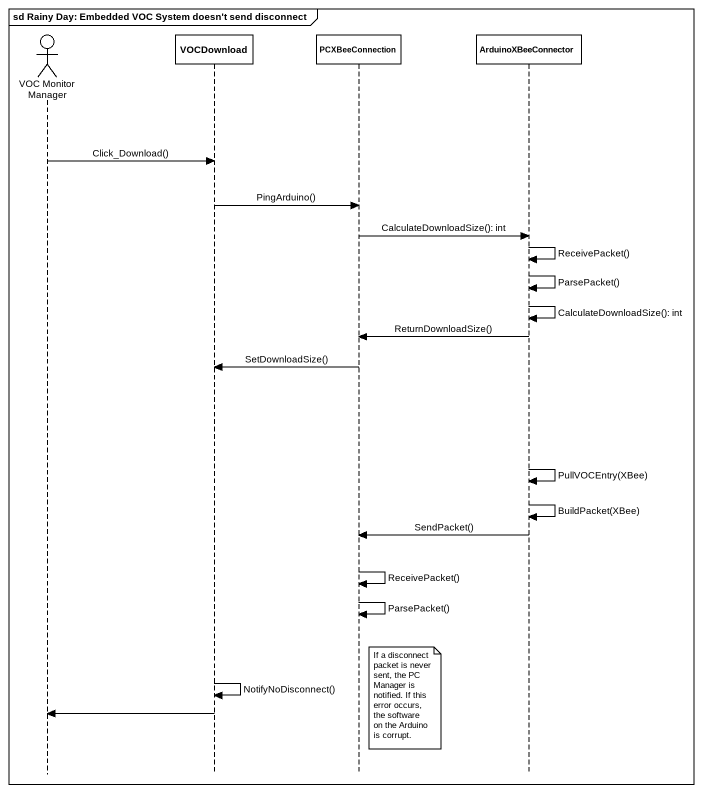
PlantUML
@startuml
mainframe sd Rainy Day: Embedded VOC System doesn't send disconnect
hide footbox
actor "VOC Monitor Manager" as VOC_Monitor_Manager
participant VOCDownload
participant PCXBeeConnection
participant ArduinoXBeeConnector

VOC_Monitor_Manager -> VOCDownload : Click_Download()
VOCDownload -> PCXBeeConnection : PingArduino()
PCXBeeConnection -> ArduinoXBeeConnector : CalculateDownloadSize(): int
ArduinoXBeeConnector -> ArduinoXBeeConnector : ReceivePacket()
ArduinoXBeeConnector -> ArduinoXBeeConnector : ParsePacket()
ArduinoXBeeConnector -> ArduinoXBeeConnector : CalculateDownloadSize(): int
ArduinoXBeeConnector -> PCXBeeConnection : ReturnDownloadSize()
PCXBeeConnection -> VOCDownload : SetDownloadSize()
ArduinoXBeeConnector -> ArduinoXBeeConnector : PullVOCEntry(XBee)
ArduinoXBeeConnector -> ArduinoXBeeConnector : BuildPacket(XBee)
ArduinoXBeeConnector -> PCXBeeConnection : SendPacket()
PCXBeeConnection -> PCXBeeConnection : ReceivePacket()
PCXBeeConnection -> PCXBeeConnection : ParsePacket()
VOCDownload -> VOCDownload : NotifyNoDisconnect()
note right of PCXBeeConnection : If a disconnect packet is never sent, the PC Manager is notified. If this error occurs, the software on the Arduino is corrupt.
VOCDownload -> VOC_Monitor_Manager
@enduml
